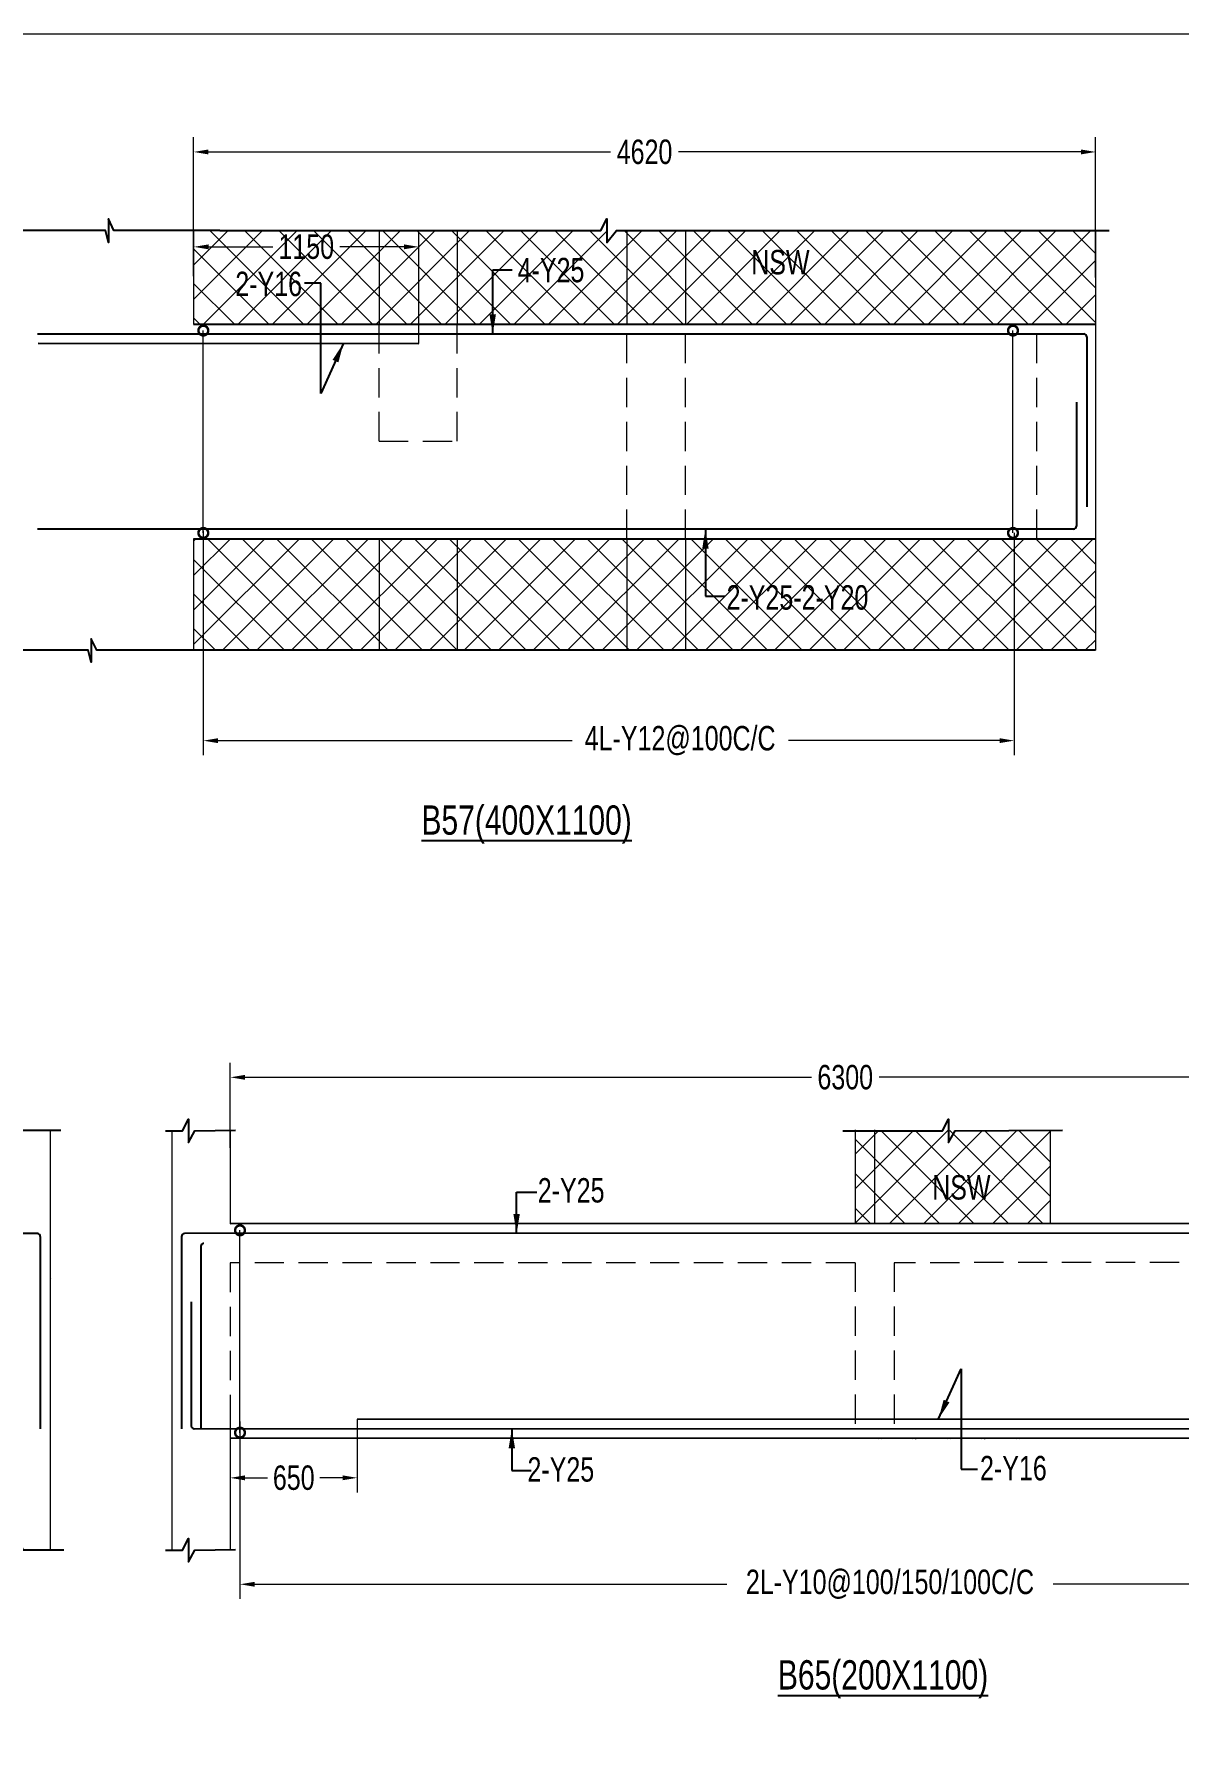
# Model space of a CAD drawing. Header units: millimetres. Extents: x -9667 to 132562, y -132456 to -91255.
# Drawn here: x 46789 to 52650, y -100099 to -91400 of the extents above; entities that cross this region are included whole.
import ezdxf

# ---------------------------------------------------------------- set-up
doc = ezdxf.new("R2010")
doc.units = ezdxf.units.MM
doc.header["$LTSCALE"] = 100
doc.header["$MEASUREMENT"] = 0
doc.linetypes.add('CONTINU', pattern=[0])
doc.linetypes.add('HIDDEN', pattern=[0.375, 0.25, -0.125])
doc.layers.get('Defpoints').update_dxf_attribs({"color": 1, "lineweight": 0})
for name, color, linetype in [('-S-BMNO', 1, 'Continuous'), ('-S-MISC', 8, 'Continuous'), ('-STR-BEAM', 7, 'CONTINU'), ('-STR-REINF', 3, 'Continuous')]:
    doc.layers.add(name, color=color, linetype=linetype)
for name, color, linetype, lineweight in [('-S-STIRRUPS DIM', 6, 'Continuous', 9), ('-S-STIRUP', 11, 'Continuous', 9), ('-S-TEXT', 6, 'Continuous', 0), ('-STR-COLUMN', 5, 'HIDDEN', 13), ('S-COL HATCH', 9, 'Continuous', 0), ('SLAB LINE', 254, 'HIDDEN', 20)]:
    doc.layers.add(name, color=color, linetype=linetype, lineweight=lineweight)
doc.styles.add('BEAM-LS', font='romans.shx', dxfattribs={"width": 0.8})
doc.styles.add('SOBHA', font='swisscl.ttf', dxfattribs={"width": 0.9})
doc.styles.add('sobha.sed', font='swisscl.ttf')
doc.dimstyles.new('S-50', dxfattribs={"dimscale": 50, "dimtxt": 2.5, "dimasz": 2, "dimexe": 0.5, "dimexo": 0.25, "dimgap": 0.25, "dimtad": 0, "dimdec": 0, "dimrnd": 0.0005, "dimzin": 0, "dimdsep": 46, "dimtxsty": 'sobha.sed', "dimblk": 'OBLIQUE', "dimcen": 0.09, "dimclrd": 8, "dimclre": 8, "dimclrt": 6, "dimadec": 0, "dimazin": 0, "dimtfac": 1, "dimtdec": 0, "dimtofl": 0, "dimtmove": 2, "dimatfit": 3, "dimfxl": 0.18, "dimtolj": 1, "dimtzin": 0, "dimlwd": -1, "dimlwe": -1, "dimarcsym": 0})
doc.dimstyles.new('S-DIM50', dxfattribs={"dimscale": 50, "dimtxt": 2.5, "dimasz": 1.5, "dimexe": 1.5, "dimexo": 1, "dimgap": 0.5, "dimtad": 0, "dimdec": 0, "dimzin": 0, "dimdsep": 46, "dimtxsty": 'SOBHA', "dimcen": 0.09, "dimclrd": 256, "dimclre": 256, "dimclrt": 6, "dimadec": 5, "dimazin": 0, "dimtfac": 1, "dimtdec": 0, "dimtofl": 0, "dimtmove": 0, "dimatfit": 3, "dimfxl": 0.18, "dimtolj": 1, "dimtzin": 0, "dimlwd": -1, "dimlwe": -1, "dimarcsym": 0})
doc.dimstyles.new('STIRUP', dxfattribs={"dimscale": 50, "dimtxt": 2.5, "dimasz": 2.2, "dimexe": 0, "dimexo": 0, "dimgap": 0.5, "dimtad": 0, "dimdec": 0, "dimzin": 0, "dimdsep": 46, "dimtxsty": 'BEAM-LS', "dimblk": 'DOTSMALL', "dimcen": 0.09, "dimclrd": 256, "dimclre": 256, "dimclrt": 256, "dimadec": 5, "dimazin": 0, "dimtfac": 1, "dimtdec": 0, "dimtofl": 0, "dimtmove": 0, "dimatfit": 3, "dimldrblk": 'DOTSMALL', "dimfxl": 0, "dimfxlon": 1, "dimtolj": 1, "dimtzin": 0, "dimlwd": -1, "dimlwe": -1, "dimarcsym": 0})

# ---------------------------------------------------------------- blocks, each defined once
blk = doc.blocks.new('_Oblique')
at = {"color": 0, "linetype": 'ByBlock', "lineweight": -2}
blk.add_line((-0.5, -0.5), (0.5, 0.5), dxfattribs=at)
blk = doc.blocks.new('*D241')
at = {"layer": '-S-STIRRUPS DIM', "color": 251, "transparency": 16777216}
for p, q in [((47844.8, -98508.3), (47844.8, -99416.9)), ((54045, -98551.4), (54045, -99416.9)), ((47919.8, -99341.9), (50338.2, -99341.9)), ((53970, -99341.9), (52010.1, -99341.9))]:
    blk.add_line(p, q, dxfattribs=at)
for points in [[(47919.8, -99329.4), (47919.8, -99354.4), (47844.8, -99341.9)], [(53970, -99329.4), (53970, -99354.4), (54045, -99341.9)]]:
    blk.add_solid(points, dxfattribs=at)
at = {"layer": 'Defpoints', "color": 0, "transparency": 16777216}
for p in [(47844.8, -98508.3, 178586.6), (54045, -98551.4, 0), (54045, -99341.9)]:
    blk.add_point(p, dxfattribs=at)
at = {"layer": '-S-STIRRUPS DIM', "color": 6, "transparency": 16777216, "insert": (51174.2, -99341.9), "char_height": 125, "attachment_point": 5, "style": 'sobha.sed'}
blk.add_mtext('\\A1;2L-Y10@100/150/100C/C', dxfattribs=at)
blk = doc.blocks.new('_DotSmall')
at = {"color": 0, "linetype": 'ByBlock', "const_width": 0.5}
blk.add_lwpolyline([(-0.0625, 0, 1), (0.0625, 0, 1)], format="xyb", close=True, dxfattribs=at)
blk = doc.blocks.new('*D242')
at = {"layer": '-S-STIRUP', "ltscale": 100, "transparency": 16777216}
blk.add_line((47844.8, -98565.2), (47844.8, -97528.5), dxfattribs=at)
at = {"layer": 'Defpoints', "color": 0, "linetype": 'CONTINU', "ltscale": 100, "transparency": 16777216}
for p in [(47844.8, -97528.5), (47844.8, -97528.5), (47844.8, -98565.2)]:
    blk.add_point(p, dxfattribs=at)
at = {"layer": '-S-STIRUP', "linetype": 'CONTINU', "ltscale": 100, "transparency": 16777216, "xscale": 100, "yscale": 100, "zscale": 100}
for p, rotation in [((47844.8, -97528.5), 90), ((47844.8, -98565.2), 270)]:
    blk.add_blockref('_DotSmall', p, dxfattribs=dict(at, rotation=rotation))
blk = doc.blocks.new('*D244')
at = {"layer": '-S-STIRRUPS DIM', "color": 251, "transparency": 16777216}
for p, q in [((47795, -97105.9), (47795, -96669.8)), ((54095, -97014.3), (54095, -96669.8)), ((47870, -96744.8), (50771.4, -96744.8)), ((54020, -96744.8), (51118.6, -96744.8))]:
    blk.add_line(p, q, dxfattribs=at)
for points in [[(47870, -96732.3), (47870, -96757.3), (47795, -96744.8)], [(54020, -96732.3), (54020, -96757.3), (54095, -96744.8)]]:
    blk.add_solid(points, dxfattribs=at)
at = {"layer": 'Defpoints', "color": 0, "transparency": 16777216}
for p in [(54095, -96744.8), (54095, -97014.3, 0), (47795, -97105.9, 0)]:
    blk.add_point(p, dxfattribs=at)
at = {"layer": '-S-STIRRUPS DIM', "color": 6, "transparency": 16777216, "insert": (50945, -96744.8), "char_height": 125, "attachment_point": 5, "style": 'sobha.sed'}
blk.add_mtext('\\A1;6300', dxfattribs=at)
blk = doc.blocks.new('*D245')
at = {"layer": '-S-STIRRUPS DIM', "color": 251, "transparency": 16777216}
for p, q in [((47607, -92640.4), (47607, -91929.4)), ((52227, -92647), (52227, -91929.4)), ((47682, -92004.4), (49742.8, -92004.4)), ((52152, -92004.4), (50091.2, -92004.4))]:
    blk.add_line(p, q, dxfattribs=at)
for points in [[(47682, -91991.9), (47682, -92016.9), (47607, -92004.4)], [(52152, -91991.9), (52152, -92016.9), (52227, -92004.4)]]:
    blk.add_solid(points, dxfattribs=at)
at = {"layer": 'Defpoints', "color": 0, "transparency": 16777216}
for p in [(52227, -92004.4), (47607, -92640.4), (52227, -92647)]:
    blk.add_point(p, dxfattribs=at)
at = {"layer": '-S-STIRRUPS DIM', "color": 6, "transparency": 16777216, "insert": (49917, -92004.4), "char_height": 125, "attachment_point": 5, "style": 'sobha.sed'}
blk.add_mtext('\\A1;4620', dxfattribs=at)
blk = doc.blocks.new('*D246')
at = {"layer": '-S-STIRRUPS DIM', "color": 251, "transparency": 16777216}
for p, q in [((47657, -93944.5), (47657, -95095.1)), ((51810.5, -93956.2), (51810.5, -95095.1)), ((47732, -95020.1), (49545.4, -95020.1)), ((51735.5, -95020.1), (50653.5, -95020.1))]:
    blk.add_line(p, q, dxfattribs=at)
for points in [[(47732, -95007.6), (47732, -95032.6), (47657, -95020.1)], [(51735.5, -95007.6), (51735.5, -95032.6), (51810.5, -95020.1)]]:
    blk.add_solid(points, dxfattribs=at)
at = {"layer": 'Defpoints', "color": 0, "transparency": 16777216}
for p in [(47657, -93944.5, 0), (51810.5, -93956.2, 178586.6), (47657, -95020.1)]:
    blk.add_point(p, dxfattribs=at)
at = {"layer": '-S-STIRRUPS DIM', "color": 6, "transparency": 16777216, "insert": (50099.4, -95020.1), "char_height": 125, "attachment_point": 5, "style": 'sobha.sed'}
blk.add_mtext('\\A1;4L-Y12@100C/C', dxfattribs=at)
blk = doc.blocks.new('*D247')
at = {"layer": '-S-STIRUP', "ltscale": 100, "transparency": 16777216}
blk.add_line((51804.2, -93956.2), (51804.2, -92919.5), dxfattribs=at)
at = {"layer": 'Defpoints', "color": 0, "linetype": 'CONTINU', "ltscale": 100, "transparency": 16777216}
for p in [(51804.2, -92919.5), (51804.2, -92919.5), (51804.2, -93956.2)]:
    blk.add_point(p, dxfattribs=at)
at = {"layer": '-S-STIRUP', "linetype": 'CONTINU', "ltscale": 100, "transparency": 16777216, "xscale": 100, "yscale": 100, "zscale": 100}
for p, rotation in [((51804.2, -92919.5), 90), ((51804.2, -93956.2), 270)]:
    blk.add_blockref('_DotSmall', p, dxfattribs=dict(at, rotation=rotation))
blk = doc.blocks.new('*D248')
at = {"layer": '-S-STIRUP', "ltscale": 100, "transparency": 16777216}
blk.add_line((47657, -93956.2), (47657, -92919.5), dxfattribs=at)
at = {"layer": 'Defpoints', "color": 0, "linetype": 'CONTINU', "ltscale": 100, "transparency": 16777216}
for p in [(47657, -92919.5), (47657, -92919.5), (47657, -93956.2)]:
    blk.add_point(p, dxfattribs=at)
at = {"layer": '-S-STIRUP', "linetype": 'CONTINU', "ltscale": 100, "transparency": 16777216, "xscale": 100, "yscale": 100, "zscale": 100}
for p, rotation in [((47657, -92919.5), 90), ((47657, -93956.2), 270)]:
    blk.add_blockref('_DotSmall', p, dxfattribs=dict(at, rotation=rotation))
blk = doc.blocks.new('*D415')
at = {"layer": '-S-STIRRUPS DIM', "color": 251, "transparency": 16777216}
for p, q in [((47608.7, -92884.4), (47608.7, -92415.6)), ((48760, -92984.9), (48760, -92415.6)), ((47683.7, -92490.6), (48012.4, -92490.6)), ((48685, -92490.6), (48356.2, -92490.6))]:
    blk.add_line(p, q, dxfattribs=at)
for points in [[(47683.7, -92478.1), (47683.7, -92503.1), (47608.7, -92490.6)], [(48685, -92478.1), (48685, -92503.1), (48760, -92490.6)]]:
    blk.add_solid(points, dxfattribs=at)
at = {"layer": 'Defpoints', "color": 0, "transparency": 16777216}
for p in [(47608.7, -92490.6), (47608.7, -92884.4), (48760, -92984.9, 0)]:
    blk.add_point(p, dxfattribs=at)
at = {"layer": '-S-STIRRUPS DIM', "color": 6, "transparency": 16777216, "insert": (48184.3, -92490.6), "char_height": 125, "attachment_point": 5, "style": 'sobha.sed'}
blk.add_mtext('\\A1;1150', dxfattribs=at)
blk = doc.blocks.new('*D603')
at = {"layer": '-S-STIRRUPS DIM', "color": 251, "transparency": 16777216}
for p, q in [((47795, -98495.5), (47795.1, -98871.6)), ((48445, -98495.2), (48445.1, -98871.4)), ((47870.1, -98796.6), (47985.7, -98796.6)), ((48370.1, -98796.4), (48254.5, -98796.5))]:
    blk.add_line(p, q, dxfattribs=at)
for points in [[(47870.1, -98784.1), (47870.1, -98809.1), (47795.1, -98796.6)], [(48370.1, -98783.9), (48370.1, -98808.9), (48445.1, -98796.4)]]:
    blk.add_solid(points, dxfattribs=at)
at = {"layer": 'Defpoints', "color": 0, "transparency": 16777216}
for p in [(47795, -98495.5, 0), (48445, -98495.2, 0), (48445.1, -98796.4)]:
    blk.add_point(p, dxfattribs=at)
at = {"layer": '-S-STIRRUPS DIM', "color": 6, "transparency": 16777216, "insert": (48120.1, -98796.5), "char_height": 125, "attachment_point": 5, "rotation": 0.01959, "style": 'sobha.sed'}
blk.add_mtext('\\A1;650', dxfattribs=at)

msp = doc.modelspace()

# ---------------------------------------------------------------- hatches: boundary and pattern name
at = {"layer": 'S-COL HATCH'}
h = msp.add_hatch(dxfattribs=at)
h.set_pattern_fill('ANSI37', color=252, scale=1000)
h.set_pattern_definition([(45, (207454.63, -13699.98), (-88.38835, 88.38835), []), (135, (207454.63, -13699.98), (-88.38835, -88.38835), [])])
h.paths.add_polyline_path([(52227, -94557.4), (47607, -94557.4), (47607, -93986.5), (52227, -93986.5)])
h.paths.add_polyline_path([(47607, -92886.5), (52227, -92886.5), (52227, -92407.4), (47607, -92407.4)])
h = msp.add_hatch(dxfattribs=at)
h.set_pattern_fill('ANSI37', color=252, scale=1000)
h.set_pattern_definition([(45, (303736.19, 21959.06), (-88.38835, 88.38835), []), (135, (303736.19, 21959.06), (-88.38835, -88.38835), [])])
h.paths.add_polyline_path([(52804.5, -97493.7), (54094.5, -97493.7), (54094.6, -97493.7), (52804.6, -97493.7)])
h.paths.add_polyline_path([(51994.8, -98594.3), (50994.8, -98594.3), (50995, -98596.2), (51995, -98596.2)])
h.paths.add_polyline_path([(50995, -97493.4), (51995, -97493.4), (51995, -97016.4), (50995, -97016.4)])
h.paths.add_polyline_path([(52805, -97493.4), (54095, -97493.4), (54095, -97014.3), (52805, -97014.3)])

# ---------------------------------------------------------------- linework, layer by layer
at = {"layer": '-S-MISC', "linetype": 'ByBlock', "ltscale": 1000, "elevation": 0}
for points in [[(47741.5, -92407.4), (47199.4, -92407.4), (47170.9, -92347.8), (47170.9, -92467.9), (47155.7, -92407.4), (46531.1, -92407.4)], [(47741.5, -92407.4), (49692.7, -92407.4), (49723.6, -92347.8), (49723.6, -92467.9), (49773.4, -92407.4), (52296.4, -92407.4)], [(52227, -94557.4), (47111.5, -94557.4), (47083, -94497.8), (47083, -94617.9), (47067.9, -94557.4), (46538.9, -94557.4)], [(46927.8, -97016.4), (46700, -97016.4), (46669.1, -96956.8), (46669.1, -97076.9), (46619.2, -97016.4), (46376.1, -97016.4)], [(47463.8, -97018.3), (47549.5, -97018.3), (47580.4, -96958.6), (47580.4, -97078.8), (47613.2, -97018.3), (47821.9, -97016.2)], [(50932.2, -97018.3), (51443.5, -97018.3), (51474.4, -96958.6), (51474.4, -97078.8), (51507.2, -97018.3), (52058.2, -97016.2)], [(46942.8, -99166.4), (46736, -99166.4), (46705.1, -99106.8), (46705.1, -99226.9), (46655.3, -99166.4), (46376.1, -99166.4)], [(47463.8, -99166.4), (47549.5, -99166.4), (47580.4, -99106.8), (47580.4, -99226.9), (47613.2, -99166.4), (47821.9, -99164.3)]]:
    msp.add_lwpolyline(points, dxfattribs=at)
at = {"layer": '-STR-BEAM'}
for p, q in [((47607, -92886.5, 0), (52227, -92886.5, 0)), ((47607, -93986.5, 0), (52227, -93986.5, 0)), ((54095, -97493.4, 0), (47795, -97495.5, 0)), ((54095, -98593.4, 0), (47795, -98595.5, 0))]:
    msp.add_line(p, q, dxfattribs=at)
at = {"layer": '-STR-COLUMN', "linetype": 'Continuous', "ltscale": 10}
for p, q in [((47607, -92407.4, 0), (47607, -92886.5, 0)), ((48557, -92407.4, 0), (48557, -92886.5, 0)), ((48957, -92407.4, 0), (48957, -92886.5, 0)), ((49827, -92407.4, 0), (49827, -92886.5, 0)), ((50127, -92407.4, 0), (50127, -92886.5, 0)), ((52227, -92407.4, 0), (52227, -93986.5, 0)), ((47607, -93986.5, 0), (47607, -94557.4, 0)), ((48557, -93986.5, 0), (48557, -94557.4, 0)), ((48957, -93986.5, 0), (48957, -94557.4, 0)), ((49827, -93986.5, 0), (49827, -94557.4, 0)), ((50127, -93986.5, 0), (50127, -94557.4, 0)), ((52227, -93986.5, 0), (52227, -94557.4, 0)), ((46872, -97016.4, 0), (46872, -99166.4, 0)), ((47495, -97016.4, 0), (47495, -99166.4, 0)), ((47795, -97016.4, 0), (47795, -97495.5, 0)), ((50995, -97014.3, 0), (50995, -97493.4, 0)), ((51095, -97014.3, 0), (51095, -97493.4, 0)), ((51995, -97014.3, 0), (51995, -97493.4, 0)), ((47795, -98595.5, 0), (47795, -99166.4, 0))]:
    msp.add_line(p, q, dxfattribs=at)
at = {"layer": '-STR-REINF', "ltscale": 10}
for p, q in [((46807, -92936.5, 0), (52167, -92936.5, 0)), ((46811, -92984.8, 0), (48760, -92984.9, 0)), ((52182, -92951.5, 0), (52182, -93823, 0)), ((52129, -93287, 0), (52129, -93921.5, 0)), ((52114, -93936.5, 0), (46807, -93936.5, 0)), ((46807, -97545.5, 0), (43837, -97545.5, 0)), ((46822, -97560.5, 0), (46822, -98546.2, 0)), ((47545, -97560.5, 0), (47545, -98546.2, 0)), ((54430, -97543.2, 0), (47560, -97545.5, 0)), ((47645, -97610.5, 0), (47645, -98546.2, 0)), ((46879.2, -97775.5, 0), (46878.7, -97775.5, 0)), ((47595, -97895.5, 0), (47595, -98530.5, 0)), ((47610, -98545.5, 0), (54380, -98543.2, 0)), ((48445, -98495.2, 0), (53445, -98493.5, 0))]:
    msp.add_line(p, q, dxfattribs=at)
for centre, start, end in [((52167, -92951.5, 0), 0, 90), ((52114, -93921.5, 0), 270, 0), ((46807, -97560.5, 0), 0, 90), ((47560, -97560.5, 0), 90, 180), ((47660, -97610.5, 0), 90.01945, 180), ((47610, -98530.5, 0), 180, 270)]:
    msp.add_arc(centre, 15, start, end, dxfattribs=at)
at = {"layer": 'Defpoints'}
msp.add_lwpolyline([(32824.5, -91400), (67535.3, -91400), (67535.3, -118401.9), (32824.5, -118401.9)], close=True, dxfattribs=at)
at = {"layer": 'SLAB LINE', "color": 8, "linetype": 'HIDDEN', "ltscale": 6}
for p, q in [((48557, -93486.5, 0), (48557, -92886.5, 0)), ((48957, -93486.5, 0), (48957, -92886.5, 0)), ((49827, -93986.5, 0), (49827, -92886.5, 0)), ((50127, -93986.5, 0), (50127, -92886.5, 0)), ((51927, -93986.5, 0), (51927, -92886.5, 0)), ((48557, -93486.5, 0), (48957, -93486.5, 0)), ((47795.1, -97695.5, 0), (47795, -98595.5, 0)), ((50995, -97694.5, 0), (47795.1, -97695.5, 0)), ((50995, -97694.5, 0), (50995, -98594.5, 0)), ((53555, -97693.6, 0), (51195, -97694.4, 0)), ((51195, -97694.4, 0), (51195, -98594.4, 0))]:
    msp.add_line(p, q, dxfattribs=at)

# ---------------------------------------------------------------- texts
at = {"layer": '-S-BMNO', "color": 4, "linetype": 'Continuous', "style": 'sobha.sed'}
for s, p in [('%%UB57(400X1100)', (48774.3, -95501.9, 0)), ('%%UB65(200X1100)', (50600, -99880.8))]:
    msp.add_text(s, height=150, dxfattribs=at).set_placement(p)
at = {"layer": '-S-TEXT', "color": 6, "style": 'sobha.sed'}
for p in [(50463.5, -92631.5, 0), (51390.2, -97370.9, 0)]:
    msp.add_text('NSW', height=125, dxfattribs=at).set_placement(p)
at = {"layer": '-S-TEXT', "color": 6, "char_height": 125, "style": 'sobha.sed'}
for s, insert, attachment_point in [('\\A1;4-Y25', (49608.9, -92547, 0), 3), ('\\A1;2-Y16', (47820.8, -92617.9, 0), 1), ('\\A1;2-Y25-2-Y20', (50337, -94224), 1), ('\\A1;2-Y25', (49370.1, -97261.2), 1), ('\\A1;2-Y25', (49317.3, -98690.8), 1), ('\\A1;2-Y16', (51977.2, -98811.1, 0), 9)]:
    msp.add_mtext(s, dxfattribs=dict(at, insert=insert, attachment_point=attachment_point))

# ---------------------------------------------------------------- dimensions: what is measured, and where the dimension line sits
at = {"layer": '-S-STIRRUPS DIM'}
for base, p1, p2, picture, middle in [((52227, -92004.4, 0), (47607, -92640.4, 0), (52227, -92647, 0), '*D245', (49917, -92004.4, 0)), ((54095, -96744.8, 0), (47795, -97105.9, 0), (54095, -97014.3, 0), '*D244', (50945, -96744.8, 0))]:
    dim = msp.add_linear_dim(base=base, p1=p1, p2=p2, dimstyle='S-DIM50', override={"dimscale": 1, "dimtxt": 125, "dimasz": 75, "dimexe": 75, "dimexo": 0, "dimgap": 25, "dimrnd": 5, "dimtxsty": 'sobha.sed', "dimsah": 1, "dimcen": 4.5, "dimclrd": 251, "dimclre": 251, "dimfxl": 75}, dxfattribs=at)
    dim.commit()
    dim.dimension.update_dxf_attribs({"geometry": picture, "text_midpoint": middle})
dim = msp.add_linear_dim(base=(47608.7, -92490.6, 0), p1=(48760, -92984.9, 0), p2=(47608.7, -92884.4, 0), angle=180, dimstyle='S-DIM50', override={"dimscale": 1, "dimtxt": 125, "dimasz": 75, "dimexe": 75, "dimexo": 0, "dimgap": 25, "dimrnd": 5, "dimtxsty": 'sobha.sed', "dimsah": 1, "dimcen": 4.5, "dimclrd": 251, "dimclre": 251, "dimfxl": 75}, dxfattribs=at)
dim.commit()
dim.dimension.update_dxf_attribs({"geometry": '*D415', "text_midpoint": (48184.3, -92490.6, 0)})
dim = msp.add_linear_dim(base=(47657, -95020.1, 0), p1=(51810.5, -93956.2, 178586.6), p2=(47657, -93944.5, 0), angle=180, text='4L-Y12@100C/C', dimstyle='S-DIM50', override={"dimscale": 1, "dimtxt": 125, "dimasz": 75, "dimexe": 75, "dimexo": 0, "dimgap": 25, "dimtxsty": 'sobha.sed', "dimsah": 1, "dimcen": 4.5, "dimclrd": 251, "dimclre": 251, "dimfxl": 75}, dxfattribs=at)
dim.commit()
dim.dimension.update_dxf_attribs({"geometry": '*D246', "text_midpoint": (50099.4, -95020.1, 0), "dimtype": 160})
dim = msp.add_aligned_dim(p1=(47795, -98495.5, 0), p2=(48445, -98495.2, 0), distance=-301.2, dimstyle='S-DIM50', override={"dimscale": 1, "dimtxt": 125, "dimasz": 75, "dimexe": 75, "dimexo": 0, "dimgap": 25, "dimrnd": 5, "dimtxsty": 'sobha.sed', "dimsah": 1, "dimcen": 4.5, "dimclrd": 251, "dimclre": 251, "dimfxl": 75}, dxfattribs=at)
dim.commit()
dim.dimension.update_dxf_attribs({"geometry": '*D603', "text_midpoint": (48120.1, -98796.5)})
dim = msp.add_linear_dim(base=(54045, -99341.9), p1=(47844.8, -98508.3, 178586.6), p2=(54045, -98551.4, 0), text='2L-Y10@100/150/100C/C', dimstyle='S-DIM50', override={"dimscale": 1, "dimtxt": 125, "dimasz": 75, "dimexe": 75, "dimexo": 0, "dimgap": 25, "dimtxsty": 'sobha.sed', "dimsah": 1, "dimcen": 4.5, "dimclrd": 251, "dimclre": 251, "dimfxl": 75}, dxfattribs=at)
dim.commit()
dim.dimension.update_dxf_attribs({"geometry": '*D241', "text_midpoint": (51174.2, -99341.9), "dimtype": 160})
at = {"layer": '-S-STIRUP', "linetype": 'CONTINU', "ltscale": 100}
for base, p1, p2, picture, middle in [((47657, -92919.5, 0), (47657, -93956.2, 0), (47657, -92919.5, 0), '*D248', (47657, -93437.9, 0)), ((51804.2, -92919.5, 178586.6), (51804.2, -93956.2, 178586.6), (51804.2, -92919.5, 178586.6), '*D247', (51804.2, -93437.9, 178586.6)), ((47844.8, -97528.5, 178586.6), (47844.8, -98565.2, 178586.6), (47844.8, -97528.5, 178586.6), '*D242', (47844.8, -98046.9, 178586.6))]:
    dim = msp.add_linear_dim(base=base, p1=p1, p2=p2, angle=90, text=' ', dimstyle='STIRUP', override={"dimasz": 2}, dxfattribs=at)
    dim.commit()
    dim.dimension.update_dxf_attribs({"geometry": picture, "text_midpoint": middle})

# ---------------------------------------------------------------- leaders
at = {"layer": '-S-MISC'}
for points in [[(49139.2, -92936.5, 0), (49139.2, -92608.8, 0), (49238.2, -92608.8, 0)], [(48374.9, -92984.6, 0), (48259.4, -93241.6, 0), (48259.4, -92676.7, 0), (48176, -92676.7, 0)], [(50228.8, -93936.5, 0), (50228.8, -94280.3, 0), (50327.8, -94280.3, 0)], [(51422.9, -98494.5, 0), (51538.4, -98237.5, 0), (51538.5, -98752.4, 0), (51621.9, -98752.4, 0)]]:
    msp.add_leader(points, dimstyle='S-50', dxfattribs=at)
at = {"layer": '-S-MISC', "annotation_type": 0, "has_hookline": 1, "hookline_direction": 1, "text_width": 353.2}
for points in [[(49261.7, -97545.5), (49261.7, -97332.8), (49365.1, -97332.8)], [(49237.2, -98545.5), (49237.2, -98758.3), (49336.3, -98758.3)]]:
    msp.add_leader(points, dimstyle='S-50', dxfattribs=at)

doc.saveas('drawing.dxf')
